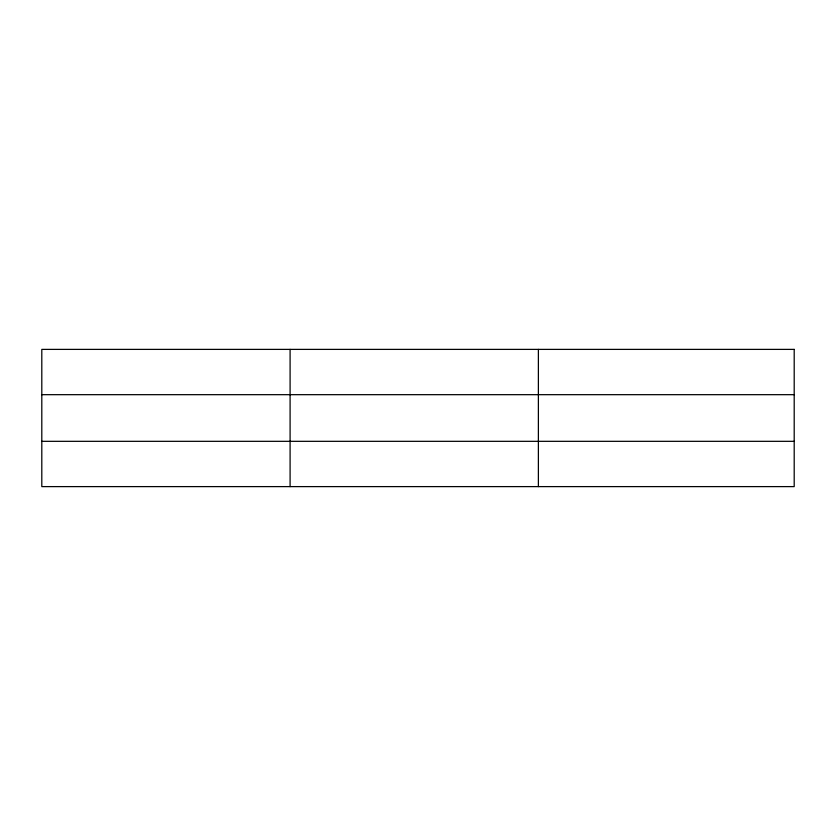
<?xml version="1.0" encoding="UTF-8"?>
<svg xmlns="http://www.w3.org/2000/svg" width="836" height="836" viewBox="0 0 836 836"><rect width="100%" height="100%" fill="white"/><g stroke="black" fill="none" stroke-linecap="round" stroke-linejoin="round"><path stroke-width="1.25" d="M290.092 349.385L290.092 486.615M538.384 349.385L538.384 486.615M41.8 394.676L794.2 394.676M41.8 441.324L794.2 441.324M794.2 349.385L794.2 486.615L41.8 486.615L41.8 349.385L794.2 349.385"/></g></svg>
